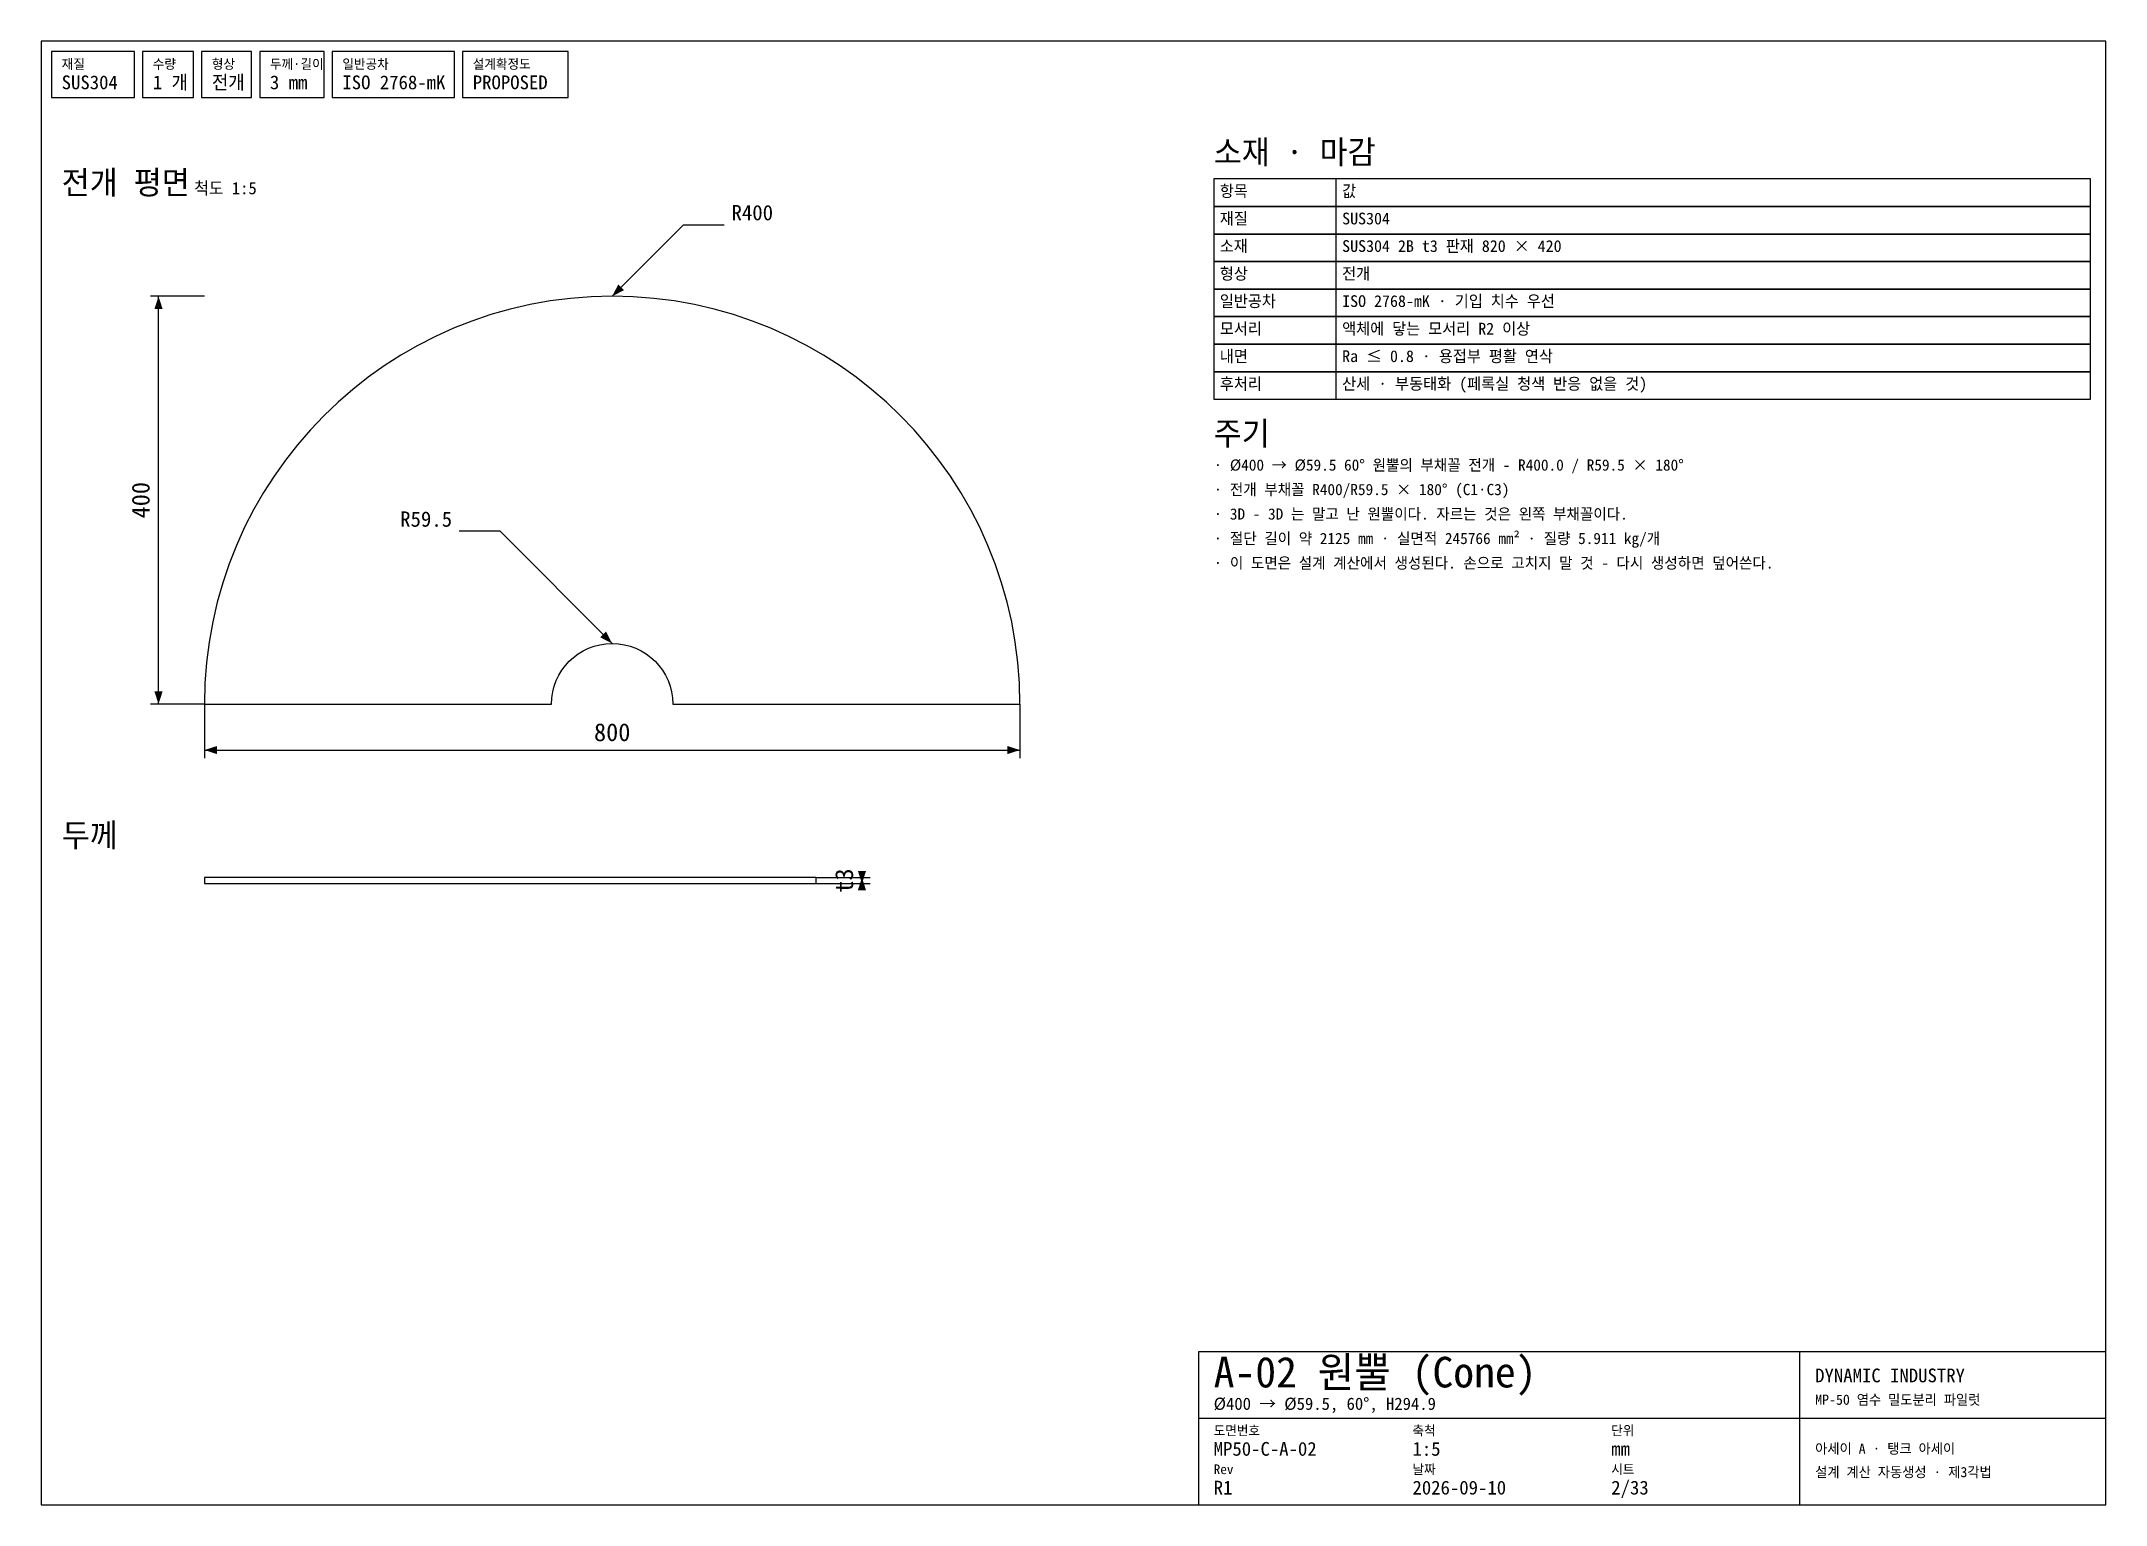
# Model space of a CAD drawing. Header units: millimetres. Extents: x 10 to 415, y 5 to 292.
import ezdxf
from ezdxf.enums import TextEntityAlignment as Align

# ---------------------------------------------------------------- set-up
doc = ezdxf.new("R2010")
doc.units = ezdxf.units.MM
for name, color, linetype in [('CUT', 7, 'CONTINUOUS'), ('DIM', 3, 'CONTINUOUS'), ('FRAME', 7, 'CONTINUOUS'), ('NOTE', 8, 'CONTINUOUS'), ('TEXT', 3, 'CONTINUOUS')]:
    doc.layers.add(name, color=color, linetype=linetype)

msp = doc.modelspace()

# ---------------------------------------------------------------- linework, layer by layer
at = {"layer": 'CUT'}
msp.add_lwpolyline([(202, 162, 1), (42, 162), (110.1, 162, -1), (133.9, 162)], format="xyb", close=True, dxfattribs=at)
msp.add_lwpolyline([(42, 126.8), (162, 126.8), (162, 128), (42, 128)], close=True, dxfattribs=at)
at = {"layer": 'DIM'}
for p, q in [((122, 242), (136, 256)), ((136, 256), (144, 256)), ((42, 242), (31.4, 242)), ((33, 162), (33, 242)), ((100, 195.9), (92, 195.9)), ((122, 173.9), (100, 195.9)), ((42, 162), (31.4, 162)), ((42, 162), (42, 151.4)), ((202, 162), (202, 151.4)), ((42, 153), (202, 153)), ((162, 128), (172.6, 128)), ((162, 126.8), (172.6, 126.8)), ((171, 126.8), (171, 128))]:
    msp.add_line(p, q, dxfattribs=at)
for points in [[(122, 242), (124.333452, 243.202082), (123.202082, 244.333452)], [(33, 242), (32.2, 239.5), (33.8, 239.5)], [(122, 173.9), (120.797918, 176.233452), (119.666548, 175.102082)], [(33, 162), (33.8, 164.5), (32.2, 164.5)], [(42, 153), (44.5, 152.2), (44.5, 153.8)], [(202, 153), (199.5, 153.8), (199.5, 152.2)], [(171, 126.8), (171.8, 129.3), (170.2, 129.3)], [(171, 128), (170.2, 125.5), (171.8, 125.5)]]:
    msp.add_solid(points, dxfattribs=at)
at = {"layer": 'FRAME'}
for p, q in [((264, 259.6), (264, 265)), ((264, 254.2), (264, 259.6)), ((264, 248.8), (264, 254.2)), ((264, 243.4), (264, 248.8)), ((264, 238), (264, 243.4)), ((264, 232.6), (264, 238)), ((264, 227.2), (264, 232.6)), ((264, 221.8), (264, 227.2)), ((355, 5), (355, 35)), ((237, 22), (415, 22))]:
    msp.add_line(p, q, dxfattribs=at)
for points in [[(10, 5), (415, 5), (415, 292), (10, 292)], [(12, 281), (28.275248, 281), (28.275248, 290), (12, 290)], [(29.875248, 281), (39.860144, 281), (39.860144, 290), (29.875248, 290)], [(41.460144, 281), (51.260144, 281), (51.260144, 290), (41.460144, 290)], [(52.860144, 281), (65.468144, 281), (65.468144, 290), (52.860144, 290)], [(67.068144, 281), (91.051568, 281), (91.051568, 290), (67.068144, 290)], [(92.651568, 281), (113.332784, 281), (113.332784, 290), (92.651568, 290)], [(240, 259.6), (412, 259.6), (412, 265), (240, 265)], [(240, 254.2), (412, 254.2), (412, 259.6), (240, 259.6)], [(240, 248.8), (412, 248.8), (412, 254.2), (240, 254.2)], [(240, 243.4), (412, 243.4), (412, 248.8), (240, 248.8)], [(240, 238), (412, 238), (412, 243.4), (240, 243.4)], [(240, 232.6), (412, 232.6), (412, 238), (240, 238)], [(240, 227.2), (412, 227.2), (412, 232.6), (240, 232.6)], [(240, 221.8), (412, 221.8), (412, 227.2), (240, 227.2)], [(237, 5), (415, 5), (415, 35), (237, 35)]]:
    msp.add_lwpolyline(points, close=True, dxfattribs=at)

# ---------------------------------------------------------------- texts
at = {"layer": 'DIM'}
msp.add_text('R400', height=3, dxfattribs=at).set_placement((145.4, 256.9))
for s, p in [('400', (31.25, 202)), ('t3', (169.25, 127.4))]:
    msp.add_text(s, height=3.5, rotation=90, dxfattribs=at).set_placement(p, align=Align.CENTER)
msp.add_text('R59.5', height=3, dxfattribs=at).set_placement((90.6, 196.8), align=Align.RIGHT)
msp.add_text('800', height=3.5, dxfattribs=at).set_placement((122, 154.75), align=Align.CENTER)
at = {"layer": 'FRAME'}
for s, height, p in [('SUS304', 2.7, (14, 282.6)), ('1 개', 2.7, (31.875248, 282.6)), ('전개', 2.7, (43.460144, 282.6)), ('3 mm', 2.7, (54.860144, 282.6)), ('ISO 2768-mK', 2.7, (69.068144, 282.6)), ('PROPOSED', 2.7, (94.651568, 282.6)), ('소재 · 마감', 4.6, (240, 268)), ('전개 평면', 4.6, (14, 262)), ('항목', 2.3, (241.2, 261.495)), ('값', 2.3, (265.2, 261.495)), ('주기', 4.6, (240, 212.8)), ('두께', 4.6, (14, 134)), ('A-02 원뿔 (Cone)', 6, (240, 28)), ('DYNAMIC INDUSTRY', 2.7, (358, 29))]:
    msp.add_text(s, height=height, dxfattribs=at).set_placement(p)
at = {"layer": 'NOTE'}
for s, p in [('· Ø400 → Ø59.5 60° 원뿔의 부채꼴 전개 - R400.0 / R59.5 × 180°', (240, 207.8)), ('· 전개 부채꼴 R400/R59.5 × 180° (C1·C3)', (240, 203)), ('· 3D - 3D 는 말고 난 원뿔이다. 자르는 것은 왼쪽 부채꼴이다.', (240, 198.2)), ('· 절단 길이 약 2125 mm · 실면적 245766 mm² · 질량 5.911 kg/개', (240, 193.4)), ('· 이 도면은 설계 계산에서 생성된다. 손으로 고치지 말 것 - 다시 생성하면 덮어쓴다.', (240, 188.6))]:
    msp.add_text(s, height=2.2, dxfattribs=at).set_placement(p)
at = {"layer": 'TEXT'}
for s, height, p in [('재질', 1.9, (14, 286.6)), ('수량', 1.9, (31.875248, 286.6)), ('형상', 1.9, (43.460144, 286.6)), ('두께·길이', 1.9, (54.860144, 286.6)), ('일반공차', 1.9, (69.068144, 286.6)), ('설계확정도', 1.9, (94.651568, 286.6)), ('척도 1:5', 2.4, (40, 262)), ('재질', 2.3, (241.2, 256.095)), ('SUS304', 2.3, (265.2, 256.095)), ('소재', 2.3, (241.2, 250.695)), ('SUS304 2B t3 판재 820 × 420', 2.3, (265.2, 250.695)), ('형상', 2.3, (241.2, 245.295)), ('전개', 2.3, (265.2, 245.295)), ('일반공차', 2.3, (241.2, 239.895)), ('ISO 2768-mK · 기입 치수 우선', 2.3, (265.2, 239.895)), ('모서리', 2.3, (241.2, 234.495)), ('액체에 닿는 모서리 R2 이상', 2.3, (265.2, 234.495)), ('내면', 2.3, (241.2, 229.095)), ('Ra ≤ 0.8 · 용접부 평활 연삭', 2.3, (265.2, 229.095)), ('후처리', 2.3, (241.2, 223.695)), ('산세 · 부동태화 (페록실 청색 반응 없을 것)', 2.3, (265.2, 223.695)), ('Ø400 → Ø59.5, 60°, H294.9', 2.4, (240, 23.6)), ('MP-50 염수 밀도분리 파일럿', 2, (358, 24.6)), ('도면번호', 1.9, (240, 18.6)), ('축척', 1.9, (279, 18.6)), ('단위', 1.9, (318, 18.6)), ('MP50-C-A-02', 2.7, (240, 14.6)), ('1:5', 2.7, (279, 14.6)), ('mm', 2.7, (318, 14.6)), ('아세이 A · 탱크 아세이', 2, (358, 15)), ('Rev', 1.9, (240, 11)), ('날짜', 1.9, (279, 11)), ('시트', 1.9, (318, 11)), ('설계 계산 자동생성 · 제3각법', 2, (358, 10.4)), ('R1', 2.7, (240, 7)), ('2026-09-10', 2.7, (279, 7)), ('2/33', 2.7, (318, 7))]:
    msp.add_text(s, height=height, dxfattribs=at).set_placement(p)

doc.saveas('drawing.dxf')
